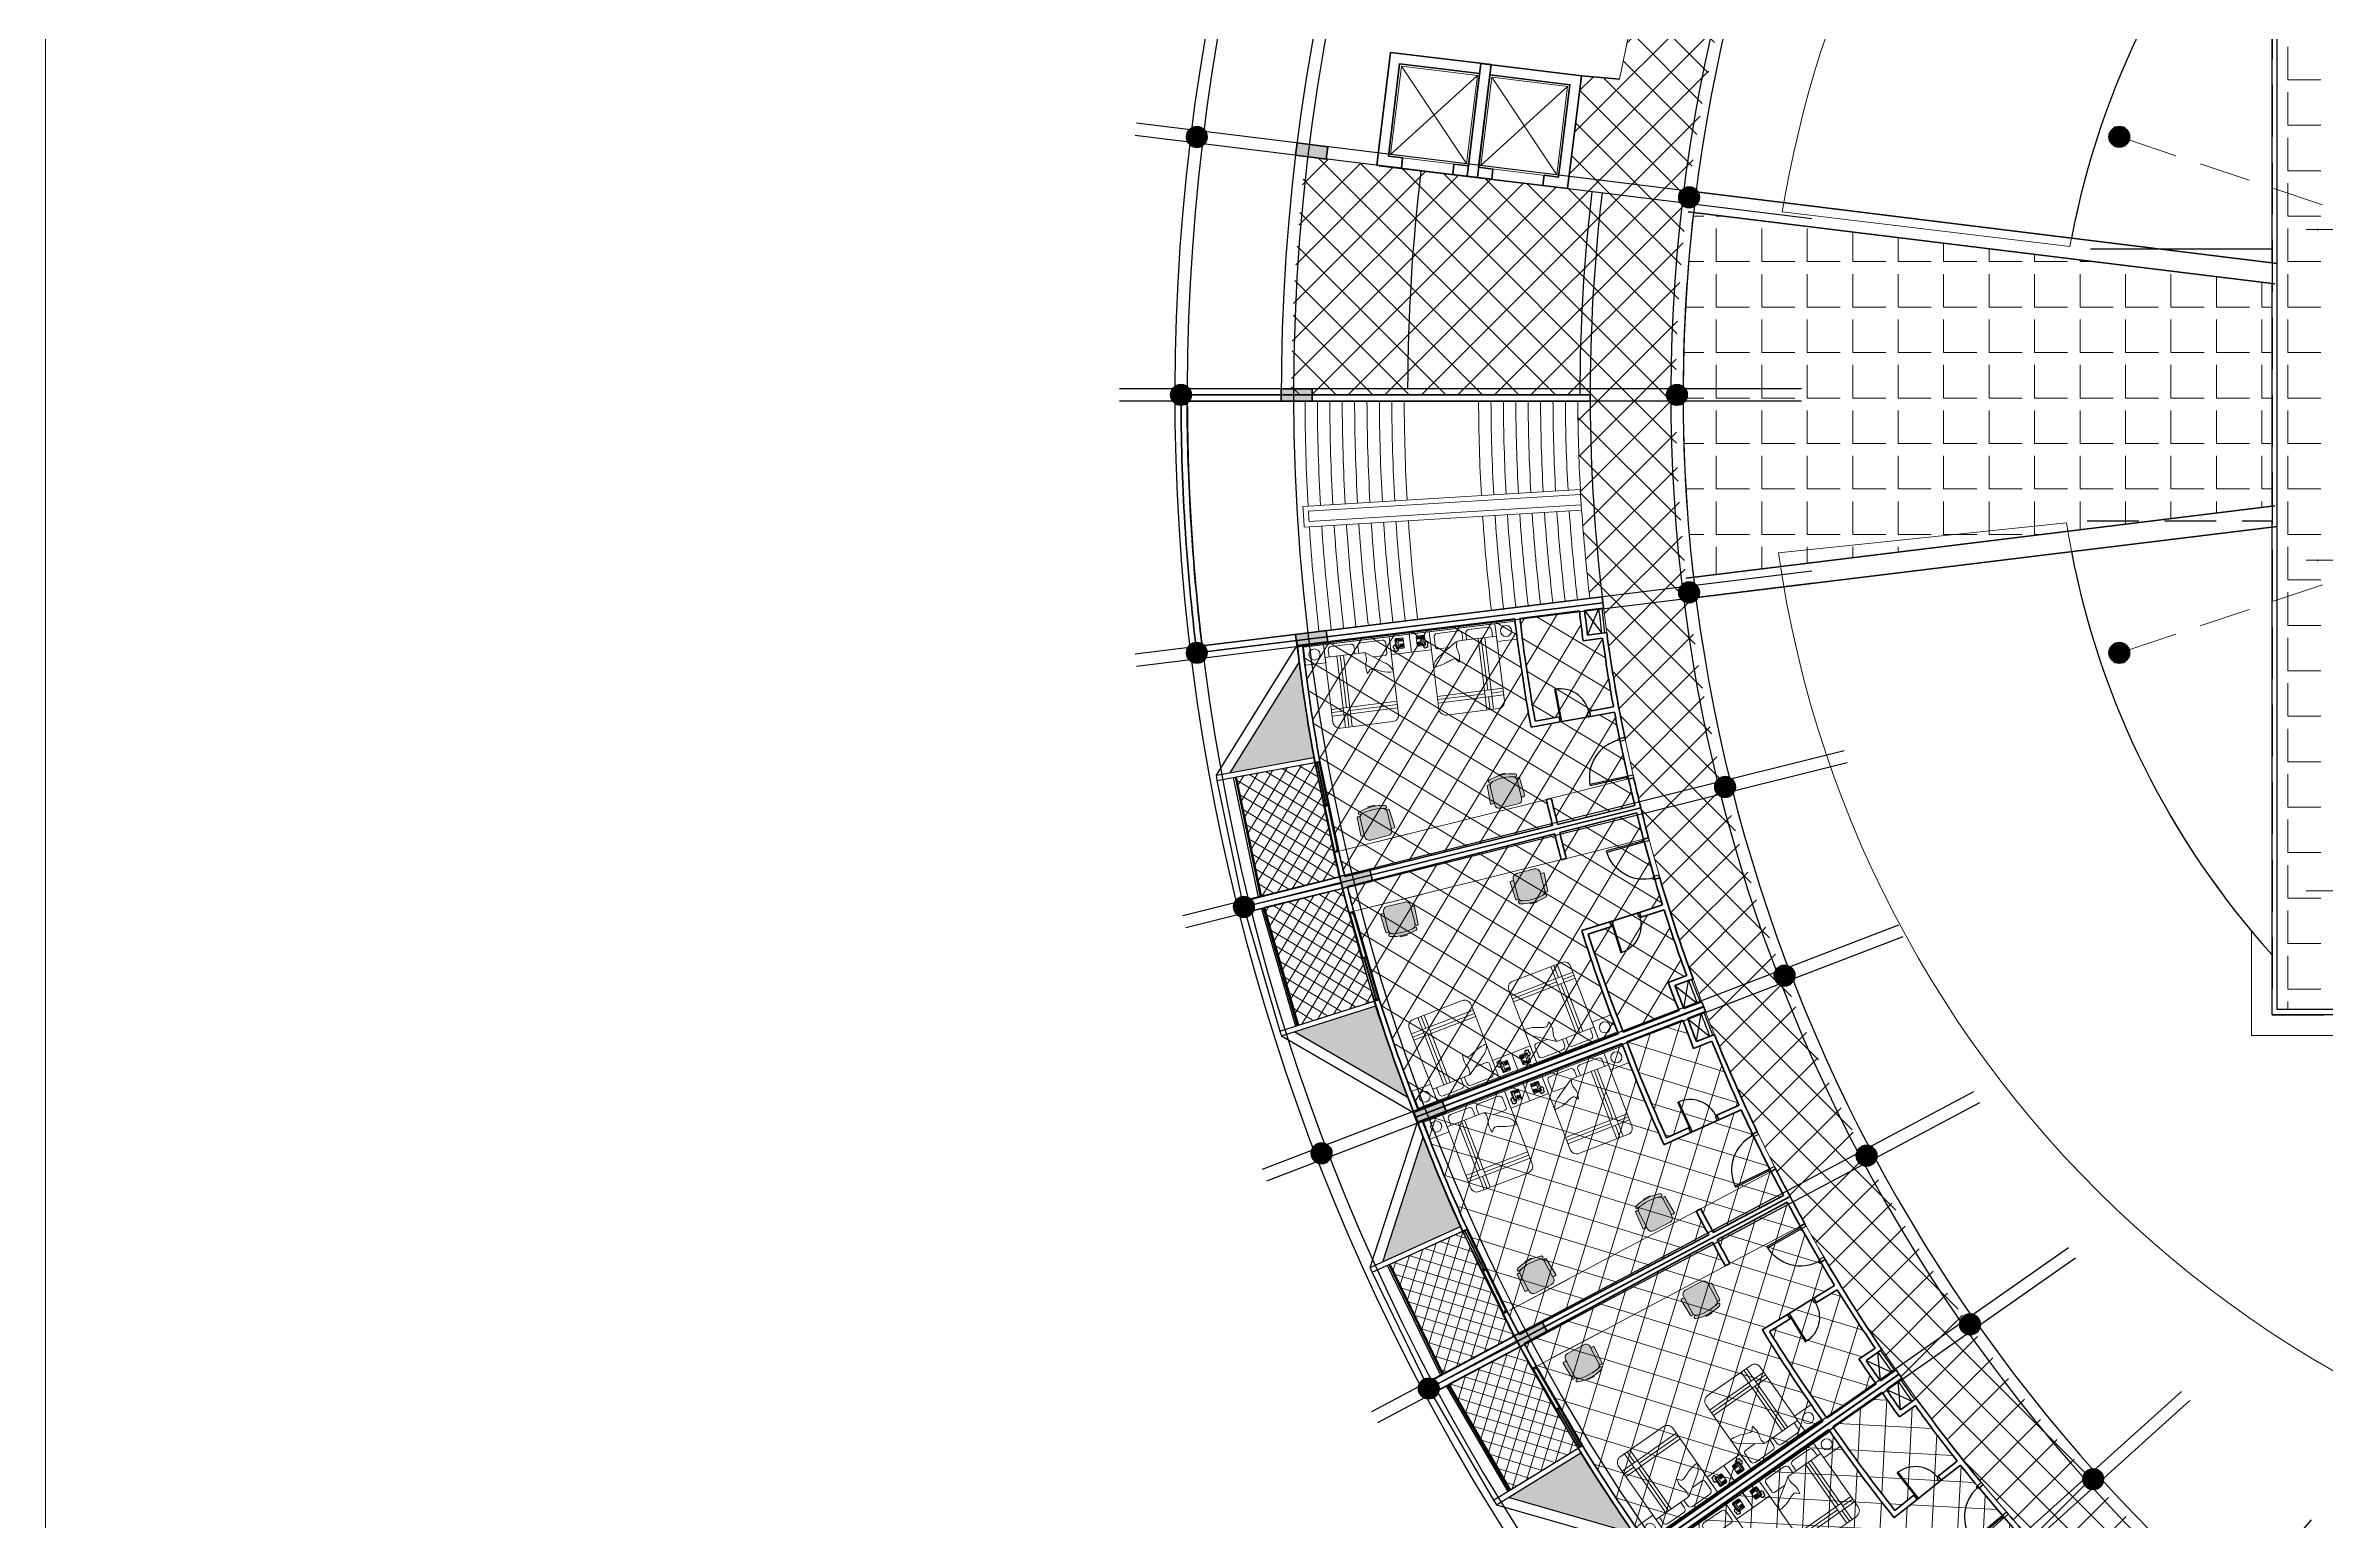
# Model space of a CAD drawing. Header units: inches. Extents: x -1373420 to 1275728, y -1279082 to 1370051.
# Drawn here: x -51601 to -49394, y 22321 to 23749 of the extents above; entities that cross this region are included whole.
import ezdxf

# ---------------------------------------------------------------- set-up
doc = ezdxf.new("R2010")
doc.units = ezdxf.units.IN
doc.header["$LTSCALE"] = 100
doc.header["$MEASUREMENT"] = 0
doc.linetypes.add('DASHED', pattern=[0.75, 0.5, -0.25])
doc.layers.add('a Walkway', color=7, linetype='Continuous', lineweight=30, true_color=0x4b2e26)
doc.layers.add('Low Wall', color=7, linetype='Continuous', lineweight=15, true_color=0x858585)
for name, color, linetype, lineweight in [('beam', 40, 'Continuous', 15), ('Building', 250, 'Continuous', 60), ('centerline', 250, 'DASHED', 5), ('COLUMN', 1, 'Continuous', 40), ('FURNITUR', 214, 'Continuous', 18), ('FURNITURE', 64, 'Continuous', 5), ('Hatch', 213, 'Continuous', 13), ('WALL', 7, 'Continuous', 35), ('WINDOW', 5, 'Continuous', 5)]:
    doc.layers.add(name, color=color, linetype=linetype, lineweight=lineweight)
doc.layers.add('HS', color=7, linetype='Continuous')
doc.styles.add('ROMANS', font='arial.ttf')
doc.styles.get("Standard").update_dxf_attribs({"font": 'arial.ttf'})

# ---------------------------------------------------------------- blocks, each defined once
blk = doc.blocks.new('A$Cd32af88c')
at = {"layer": 'HS'}
h = blk.add_hatch(color=256, dxfattribs=at)
h.dxf.hatch_style = 1
h.paths.add_polyline_path([(0, 10, 1), (20, 10, 1)])
at = {"layer": 'COLUMN'}
blk.add_circle((10, 10), 10, dxfattribs=at)
blk = doc.blocks.new('A$C284706ac')
at = {"layer": 'COLUMN', "lineweight": 60}
h = blk.add_hatch(color=256, dxfattribs=at)
h.dxf.hatch_style = 1
h.paths.add_polyline_path([(1018.4, 1036.7), (1048.4, 1036.7), (1048.4, 1081.7), (1018.4, 1081.7)])
h.paths.add_polyline_path([(378.4, 1036.7), (408.4, 1036.7), (408.4, 1081.7), (378.4, 1081.7)])
h.paths.add_polyline_path([(698.4, 1036.7), (728.4, 1036.7), (728.4, 1081.7), (698.4, 1081.7)])
h.paths.add_polyline_path([(58.4, 1036.7), (88.4, 1036.7), (88.4, 1081.7), (58.4, 1081.7)])
h.paths.add_polyline_path([(1018.4, 726.7), (1048.4, 726.7), (1048.4, 751.7), (1018.4, 751.7)])
h.paths.add_polyline_path([(58.4, 726.7), (88.4, 726.7), (88.4, 751.7), (58.4, 751.7)])
h.paths.add_polyline_path([(58.4, 406.7), (88.4, 406.7), (88.4, 431.7), (58.4, 431.7)])
h.paths.add_polyline_path([(1018.4, 406.7), (1048.4, 406.7), (1048.4, 431.7), (1018.4, 431.7)])
h.paths.add_polyline_path([(698.4, 121.7), (728.4, 121.7), (728.4, 76.7), (698.4, 76.7)])
h.paths.add_polyline_path([(1018.4, 121.7), (1048.4, 121.7), (1048.4, 76.7), (1018.4, 76.7)])
h.paths.add_polyline_path([(378.4, 121.7), (408.4, 121.7), (408.4, 76.7), (378.4, 76.7)])
h.paths.add_polyline_path([(58.4, 121.7), (88.4, 121.7), (88.4, 76.7), (58.4, 76.7)])
for p, q in [((58.4, 726.7), (88.4, 751.7)), ((1018.4, 751.7), (1048.4, 726.7))]:
    blk.add_line(p, q)
for p in [(-2.7, 739.2), (-2.7, 419.2)]:
    blk.add_point(p)
at = {"layer": 'beam', "lineweight": 25}
for p, q in [((58.4, 1061.7), (1048.4, 1061.7)), ((58.4, 1061.7), (58.4, 96.7)), ((1048.4, 1061.7), (1048.4, 96.7)), ((88.4, 1036.7), (378.4, 1036.7)), ((88.4, 1036.7), (88.4, 751.7)), ((378.4, 1036.7), (378.4, 751.7)), ((408.4, 1036.7), (408.4, 751.7)), ((408.4, 1036.7), (698.4, 1036.7)), ((698.4, 1036.7), (698.4, 751.7)), ((728.4, 1036.7), (728.4, 751.7)), ((728.4, 1036.7), (1018.4, 1036.7)), ((1018.4, 1036.7), (1018.4, 751.7)), ((88.4, 751.7), (378.4, 751.7)), ((408.4, 751.7), (698.4, 751.7)), ((728.4, 751.7), (1018.4, 751.7)), ((88.4, 726.7), (378.4, 726.7)), ((88.4, 726.7), (88.4, 431.7)), ((378.4, 726.7), (378.4, 431.7)), ((408.4, 726.7), (408.4, 431.7)), ((408.4, 726.7), (698.4, 726.7)), ((698.4, 726.7), (698.4, 431.7)), ((728.4, 726.7), (728.4, 431.7)), ((728.4, 726.7), (1018.4, 726.7)), ((1018.4, 726.7), (1018.4, 431.7)), ((88.4, 431.7), (378.4, 431.7)), ((408.4, 431.7), (698.4, 431.7)), ((728.4, 431.7), (1018.4, 431.7)), ((88.4, 406.7), (378.4, 406.7)), ((88.4, 406.7), (88.4, 121.7)), ((378.4, 406.7), (378.4, 121.7)), ((408.4, 406.7), (408.4, 121.7)), ((408.4, 406.7), (698.4, 406.7)), ((698.4, 406.7), (698.4, 121.7)), ((728.4, 406.7), (728.4, 121.7)), ((728.4, 406.7), (1018.4, 406.7)), ((1018.4, 406.7), (1018.4, 121.7)), ((88.4, 121.7), (378.4, 121.7)), ((408.4, 121.7), (698.4, 121.7)), ((728.4, 121.7), (1018.4, 121.7)), ((58.4, 96.7), (1048.4, 96.7))]:
    blk.add_line(p, q, dxfattribs=at)
for points in [[(58.4, 121.7), (58.4, 1036.7)], [(88.4, 1036.7), (88.4, 751.7)], [(378.4, 751.7), (378.4, 1036.7)], [(408.4, 1036.7), (408.4, 751.7)], [(698.4, 751.7), (698.4, 1036.7)], [(728.4, 1036.7), (728.4, 751.7)], [(1018.4, 751.7), (1018.4, 1036.7), (1048.4, 1036.7), (1048.4, 121.7)], [(88.4, 751.7), (378.4, 751.7)], [(408.4, 751.7), (698.4, 751.7)], [(728.4, 751.7), (1018.4, 751.7)], [(88.4, 726.7), (88.4, 431.7)], [(378.4, 726.7), (88.4, 726.7)], [(378.4, 431.7), (378.4, 726.7)], [(408.4, 726.7), (408.4, 431.7)], [(698.4, 726.7), (408.4, 726.7)], [(698.4, 431.7), (698.4, 726.7)], [(1018.4, 726.7), (728.4, 726.7)], [(728.4, 726.7), (728.4, 431.7)], [(1018.4, 431.7), (1018.4, 726.7)], [(88.4, 431.7), (378.4, 431.7)], [(408.4, 431.7), (698.4, 431.7)], [(728.4, 431.7), (1018.4, 431.7)], [(88.4, 406.7), (88.4, 121.7)], [(378.4, 406.7), (88.4, 406.7)], [(378.4, 121.7), (378.4, 406.7)], [(408.4, 406.7), (408.4, 121.7)], [(698.4, 406.7), (408.4, 406.7)], [(698.4, 121.7), (698.4, 406.7)], [(728.4, 406.7), (728.4, 121.7)], [(1018.4, 406.7), (728.4, 406.7)], [(1018.4, 121.7), (1018.4, 406.7)]]:
    blk.add_lwpolyline(points, dxfattribs=at)
at = {"layer": 'centerline'}
for p, q in [((393.4, 1059.2), (303.6, 1327.1)), ((713.4, 1059.2), (803.2, 1327.1)), ((73.4, 1153.7), (73.4, 4.7)), ((393.4, 1153.7), (393.4, 4.7)), ((713.4, 1153.7), (713.4, 4.7)), ((1033.4, 1153.7), (1033.4, 4.7)), ((-13.6, 1059.2), (1120.4, 1059.2)), ((73.4, 739.2), (-194.5, 829)), ((1033.4, 739.2), (1301.3, 829)), ((-13.6, 739.2), (1120.4, 739.2)), ((73.4, 419.2), (-194.5, 329.5)), ((-13.6, 419.2), (1120.4, 419.2)), ((1033.4, 419.2), (1301.3, 329.5)), ((-13.6, 99.2), (1120.4, 99.2)), ((393.4, 99.2), (303.6, -168.7)), ((713.4, 99.2), (803.2, -168.7))]:
    blk.add_line(p, q, dxfattribs=at)
for points in [[(58.4, 1036.7), (88.4, 1036.7), (88.4, 1081.7), (58.4, 1081.7)], [(378.4, 1036.7), (408.4, 1036.7), (408.4, 1081.7), (378.4, 1081.7)], [(698.4, 1036.7), (728.4, 1036.7), (728.4, 1081.7), (698.4, 1081.7)], [(1018.4, 1036.7), (1048.4, 1036.7), (1048.4, 1081.7), (1018.4, 1081.7)], [(58.4, 726.7), (88.4, 726.7), (88.4, 751.7), (58.4, 751.7)], [(1018.4, 726.7), (1048.4, 726.7), (1048.4, 751.7), (1018.4, 751.7)], [(58.4, 406.7), (88.4, 406.7), (88.4, 431.7), (58.4, 431.7)], [(1018.4, 406.7), (1048.4, 406.7), (1048.4, 431.7), (1018.4, 431.7)], [(58.4, 121.7), (88.4, 121.7), (88.4, 76.7), (58.4, 76.7)], [(378.4, 121.7), (408.4, 121.7), (408.4, 76.7), (378.4, 76.7)], [(698.4, 121.7), (728.4, 121.7), (728.4, 76.7), (698.4, 76.7)], [(1018.4, 121.7), (1048.4, 121.7), (1048.4, 76.7), (1018.4, 76.7)]]:
    blk.add_lwpolyline(points, close=True, dxfattribs=at)
at = {"lineweight": 60, "xscale": -1}
for p, rotation in [((313.6, 1337.1), 90), ((-204.5, 339.5), 180), ((793.2, -178.7), 270)]:
    blk.add_blockref('A$Cd32af88c', p, dxfattribs=dict(at, rotation=rotation))
at = {"lineweight": 60}
for p, rotation in [((793.2, 1337.1), 270), ((1311.3, 339.5), 180), ((313.6, -178.7), 90.00000000000001)]:
    blk.add_blockref('A$Cd32af88c', p, dxfattribs=dict(at, rotation=rotation))
blk.add_blockref('A$Cd32af88c', (-204.5, 819), dxfattribs=at)
at = {"lineweight": 60, "xscale": -1}
blk.add_blockref('A$Cd32af88c', (1311.3, 819), dxfattribs=at)
blk = doc.blocks.new('A$C2b1145ed')
h = blk.add_hatch(color=256)
h.dxf.hatch_style = 1
h.paths.add_polyline_path([(152.1, 2086.2), (150.6, 2074.3), (120.8, 2078), (122.3, 2089.9)])
h = blk.add_hatch(color=256)
h.dxf.hatch_style = 1
h.paths.add_polyline_path([(137, 1840.1), (137, 1852.1), (107, 1852.1), (107, 1840.1)])
h = blk.add_hatch(color=256)
h.dxf.hatch_style = 1
h.paths.add_polyline_path([(152.1, 1606), (150.6, 1617.9), (120.8, 1614.2), (122.3, 1602.3)])
h = blk.add_hatch(color=256)
h.dxf.hatch_style = 1
h.paths.add_polyline_path([(195.5, 1375.5), (192.6, 1387.1), (163.5, 1379.8), (166.4, 1368.2)])
h = blk.add_hatch(color=256)
h.dxf.hatch_style = 1
h.paths.add_polyline_path([(266.8, 1151.9), (262.5, 1163.1), (234.5, 1152.4), (238.8, 1141.2)])
h = blk.add_hatch(color=256)
h.dxf.hatch_style = 1
h.paths.add_polyline_path([(364.7, 938.8), (359.1, 949.3), (332.6, 935.3), (338.2, 924.7)])
at = {"layer": 'Hatch', "lineweight": 5, "true_color": 0x636466}
h = blk.add_hatch(dxfattribs=at)
h.set_pattern_fill('ANSI37', color=251, scale=200)
edge = h.paths.add_edge_path()
edge.add_line((1180.8, 3147.3), (1134.4, 3216.1))
edge.add_arc((2058.4, 1846.2), 1652.5, 123.9995, 169.3844)
edge.add_line((434.2, 2150.6), (433.6, 2150.7))
edge.add_line((433.6, 2150.7), (397.5, 2155))
edge.add_line((397.5, 2155), (384.1, 2045.8))
edge.add_line((384.1, 2045.8), (130.7, 2076.8))
edge.add_arc((2058.5, 1846.1), 1941.5, 173.1771, 180)
edge.add_line((117, 1846.1), (405.9, 1846.1))
edge.add_line((405.9, 1846.1), (405.9, 1840.1))
edge.add_line((405.9, 1840.1), (393.9, 1840.1))
edge.add_arc((2058.5, 1846.1), 1664.5, 180.2065, 183.1533)
edge.add_line((396.4, 1754.6), (397.7, 1734.4))
edge.add_arc((2058.5, 1846.1), 1664.5, 183.8467, 186.7935)
edge.add_line((405.6, 1649.2), (417.5, 1650.7))
edge.add_line((417.5, 1650.7), (418.3, 1644.7))
edge.add_line((418.3, 1644.7), (418.2, 1644.7))
edge.add_arc((2058.5, 1846.1), 1652.5, 187, 236)
edge.add_line((1134.4, 476.1), (1180.8, 544.9))
edge.add_arc((2058.5, 1846.1), 1569.5, 124, 236, ccw=False)
for p, q in [((397.5, 2155), (434.4, 2151.6)), ((384.1, 2045.8), (201.8, 2067.9))]:
    blk.add_line(p, q)
at = {"layer": 'beam', "lineweight": 25}
for p, q in [((620.4, 2016.6), (-34.5, 2097.1)), ((621.9, 2028.5), (-33.1, 2109)), ((610.4, 1852.1), (-49.5, 1852.1)), ((610.4, 1840.1), (-49.5, 1840.1)), ((620.4, 1675.6), (-34.5, 1595.2)), ((621.9, 1663.7), (-33.1, 1583.3)), ((651.9, 1501.6), (11.7, 1342)), ((654.8, 1490), (14.6, 1330.3)), ((704.4, 1332.8), (88.4, 1096.3)), ((708.7, 1321.6), (92.7, 1085.1)), ((777.1, 1171.6), (194.4, 861.8)), ((782.7, 1161), (200.1, 851.2)), ((868.8, 1020.4), (328.3, 642)), ((875.7, 1010.6), (335.2, 632.1)), ((978.3, 881.6), (487.9, 440.1)), ((986.3, 872.7), (496, 431.2)), ((1103.9, 757.2), (671, 259.2))]:
    blk.add_line(p, q, dxfattribs=at)
for radius, start, end in [(2054.5, 115.8327, 236.1673), (2042.5, 115.8317, 236.1683), (1951.5, 115.7817, 180.1762), (1939.5, 115.7817, 186.8227), (1574.5, 115.7817, 236.2183), (1562.5, 115.78, 236.22), (1829.2, 173.1964, 179.8036), (1662.5, 173.2068, 180), (1652.5, 173.208, 187.208), (1951.5, 186.8238, 236.2183), (1939.5, 186.8227, 236.2183)]:
    blk.add_arc((2058.5, 1846.1), radius, start, end, dxfattribs=at)
at = {"layer": 'COLUMN', "lineweight": 60}
for p, q in [((224.5, 2075.5), (223.3, 2065.5)), ((274.2, 2069.4), (273, 2059.5)), ((311.9, 2064.7), (310.7, 2054.8)), ((361.5, 2058.7), (360.3, 2048.7))]:
    blk.add_line(p, q, dxfattribs=at)
for points in [[(273, 2059.5), (296.8, 2056.5), (310.2, 2165.7), (212.9, 2177.6), (199.5, 2068.5), (223.3, 2065.5)], [(360.3, 2048.7), (384.1, 2045.8), (397.5, 2155), (300.3, 2166.9), (286.9, 2057.7), (310.7, 2054.8)]]:
    blk.add_lwpolyline(points, dxfattribs=at)
at = {"layer": 'COLUMN', "lineweight": 60, "flags": 128}
for points in [[(221.6, 2166.5), (299, 2157), (288.1, 2067.7), (274.2, 2069.4), (273, 2059.5), (296.8, 2056.5), (310.2, 2165.7), (212.9, 2177.6), (199.5, 2068.5), (223.3, 2065.5), (224.5, 2075.5), (210.7, 2077.2)], [(309, 2155.8), (386.4, 2146.3), (375.4, 2056.9), (361.5, 2058.7), (360.3, 2048.7), (384.1, 2045.8), (397.5, 2155), (300.3, 2166.9), (286.9, 2057.7), (310.7, 2054.8), (311.9, 2064.7), (298, 2066.5)]]:
    blk.add_lwpolyline(points, close=True, dxfattribs=at)
at = {"layer": 'COLUMN'}
for points in [[(152.1, 2086.2), (150.6, 2074.3), (120.8, 2078), (122.3, 2089.9)], [(137, 1840.1), (137, 1852.1), (107, 1852.1), (107, 1840.1)], [(152.1, 1606), (150.6, 1617.9), (120.8, 1614.2), (122.3, 1602.3)], [(195.5, 1375.5), (192.6, 1387.1), (163.5, 1379.8), (166.4, 1368.2)], [(266.8, 1151.9), (262.5, 1163.1), (234.5, 1152.4), (238.8, 1141.2)], [(364.7, 938.8), (359.1, 949.3), (332.6, 935.3), (338.2, 924.7)]]:
    blk.add_lwpolyline(points, close=True, dxfattribs=at)
at = {"layer": 'WALL', "lineweight": 20}
for p, q in [((223.4, 2164.3), (286.3, 2069.9)), ((212.9, 2078.9), (296.8, 2155.3)), ((300.2, 2068.2), (384.2, 2144.5)), ((310.7, 2153.6), (373.7, 2059.2)), ((128, 1738.1), (396.4, 1754.6)), ((133.2, 1733.4), (396.8, 1749.6)), ((396.4, 1754.6), (397.7, 1734.6)), ((129.2, 1718.1), (397.7, 1734.6)), ((133.8, 1723.4), (397.4, 1739.6))]:
    blk.add_line(p, q, dxfattribs=at)
at = {"layer": 'WALL'}
blk.add_line((417.5, 1650.7), (418.3, 1644.7), dxfattribs=at)
at = {"layer": 'WALL', "lineweight": 20}
for points in [[(210.7, 2077.2), (288.1, 2067.7), (299, 2157), (221.6, 2166.5)], [(212.9, 2078.9), (286.3, 2069.9), (296.8, 2155.3), (223.4, 2164.3)], [(298, 2066.5), (375.4, 2056.9), (386.4, 2146.3), (309, 2155.8)], [(300.2, 2068.2), (373.7, 2059.2), (384.2, 2144.5), (310.7, 2153.6)]]:
    blk.add_lwpolyline(points, close=True, dxfattribs=at)
at = {"layer": 'WALL'}
blk.add_lwpolyline([(417.5, 1650.7), (30.4, 1603.2, -0.029083), (15.9, 1840.1), (405.9, 1840.1), (405.9, 1840.1), (405.9, 1846.1), (10, 1846.1, 0.030901), (25.3, 1596.5), (418.3, 1644.7)], format="xyb", dxfattribs=at)
at = {"layer": 'WALL', "lineweight": 20}
for radius, start, end in [(1652.5, 124, 169.3463), (1928.5, 180.208, 183.2029), (1916.5, 180.208, 183.201), (1904.5, 180.208, 183.1992), (1892.5, 180.208, 183.1973), (1880.5, 180.208, 183.1953), (1868.5, 180.208, 183.1934), (1856.5, 180.208, 183.1914), (1844.5, 180.208, 183.1894), (1832.5, 180.208, 183.1873), (1760.5, 180.208, 183.1723), (1748.5, 180.208, 183.1723), (1736.5, 180.208, 183.1701), (1724.5, 180.208, 183.1678), (1712.5, 180.208, 183.1654), (1700.5, 180.208, 183.1631), (1688.5, 180.208, 183.1607), (1676.5, 180.208, 183.1582), (1664.5, 180.208, 183.1558), (1652.5, 179.792, 180.208), (1933.5, 183.2037, 183.7963), (1928.5, 183.3515, 183.6485), (1868.5, 183.8066, 186.792), (1856.5, 183.8086, 186.792), (1844.5, 183.8106, 186.792), (1832.5, 183.8127, 186.792), (1760.5, 183.8277, 186.792), (1748.5, 183.8277, 186.792), (1736.5, 183.8299, 186.792), (1724.5, 183.8322, 186.792), (1712.5, 183.8346, 186.792), (1700.5, 183.8369, 186.792), (1688.5, 183.8393, 186.792), (1676.5, 183.8418, 186.792), (1664.5, 183.8442, 186.792), (1928.5, 183.7971, 186.792), (1916.5, 183.799, 186.792), (1904.5, 183.8008, 186.792), (1892.5, 183.8027, 186.792), (1880.5, 183.8047, 186.792), (1652.5, 186.792, 236.22)]:
    blk.add_arc((2058.5, 1846.1), radius, start, end, dxfattribs=at)
at = {"lineweight": 60, "xscale": -1}
for p, rotation in [((16.6, 2106.9), 173), ((494.4, 2049.4), 165.9999999999886)]:
    blk.add_blockref('A$Cd32af88c', p, dxfattribs=dict(at, rotation=rotation))
at = {"lineweight": 60}
for p in [(0, 1836.1), (480, 1836.1)]:
    blk.add_blockref('A$Cd32af88c', p, dxfattribs=at)
for p, rotation in [((493, 1643.8), 6.999999999999978), ((16.6, 1585.3), 6.999999999999978), ((529.3, 1454.5), 13.99999999999984), ((63.6, 1338.4), 13.99999999999984), ((588.4, 1271.1), 20.99999999999971), ((140.3, 1099.1), 20.99999999999971), ((669.4, 1096.2), 27.99999999999963), ((771.2, 932.5), 34.99999999999965), ((245.6, 870.9), 27.99999999999963), ((892.1, 782.5), 41.99999999999952)]:
    blk.add_blockref('A$Cd32af88c', p, dxfattribs=dict(at, rotation=rotation))
blk = doc.blocks.new('Bed-King Size')
at = {"linetype": 'Continuous', "ltscale": 60}
for p, q in [((-29, -17.5), (-29, -8)), ((-26.9, -19.7), (-15.4, -19.7)), ((-9, -15.4), (-26.7, -27.4)), ((-25.8, -4.7), (-5.1, -4.7)), ((31, -14.5), (-5.8, -14.5)), ((-1.8, -8), (-1.8, -14.5)), ((1.9, -14.5), (1.9, -8)), ((5.1, -4.7), (23.8, -4.7)), ((27.1, -8), (27.1, -14.5))]:
    blk.add_line(p, q, dxfattribs=at)
at = {"linetype": 'Continuous', "lineweight": 0, "ltscale": 60}
for p, q in [((13, -14.5), (13, -84.2)), ((16.2, -14.5), (16.2, -65.2)), ((19.5, -14.5), (19.5, -84.2)), ((-33, -65.2), (31, -65.2)), ((-33, -68.4), (13, -68.4)), ((-33, -71.7), (31, -71.7)), ((16.2, -71.7), (16.2, -84.2)), ((19.5, -68.4), (31, -68.4))]:
    blk.add_line(p, q, dxfattribs=at)
at = {"linetype": 'Continuous'}
blk.add_lwpolyline([(-52.6, -2.2), (-52.6, -2.2), (-52.6, 0), (50.6, 0), (50.6, -2.2)], close=True, dxfattribs=at)
at = {"linetype": 'Continuous', "ltscale": 3}
for points in [[(-52.6, -19.7), (-52.6, -2.2), (-33, -2.2), (-33, -19.7)], [(50.6, -19.7), (50.6, -2.2), (31, -2.2), (31, -19.7)]]:
    blk.add_lwpolyline(points, close=True, dxfattribs=at)
at = {"ltscale": 2}
blk.add_lwpolyline([(31, -77.6), (31, -2.2), (-33, -2.2), (-33, -77.6, 0.414214), (-26.5, -84.2), (24.5, -84.2, 0.414214)], format="xyb", close=True, dxfattribs=at)
at = {"linetype": 'Continuous', "ltscale": 60}
for centre, radius, start, end in [((-25.8, -8), 3.27, 89.9995, 179.9995), ((-26.9, -17.5), 2.18, 179.9995, 270.0029), ((-5.8, -21), 6.54, 90.0024, 120.1005), ((-5.1, -8), 3.27, 359.9995, 89.9995), ((5.1, -8), 3.27, 89.9995, 179.9995), ((23.8, -8), 3.27, 359.9995, 89.9995)]:
    blk.add_arc(centre, radius, start, end, dxfattribs=at)
blk.add_arc((-18.3, -39.9), 15.1, 124.1111, 167.4379)
for points, knots in [([(-7.9, -35), (-7.2, -32.1), (-6.2, -27.2), (-9.4, -20.7), (-8.2, -16.7), (-7.6, -14.8)], [0, 0, 0, 0, 7.85872, 13.459598, 18.862681, 18.862681, 18.862681, 18.862681]), ([(-33, -36.6), (-29.4, -36.3), (-21.6, -35.6), (-11.3, -29.1), (-9.4, -33.6), (-7.9, -35)], [0, 0, 0, 0, 10.191994, 21.8947, 27.267662, 27.267662, 27.267662, 27.267662])]:
    blk.add_open_spline(points, degree=3, knots=knots)
blk = doc.blocks.new('telephone set')
at = {"layer": 'FURNITUR', "linetype": 'Continuous'}
for p, q in [((-3.2, 0), (3.2, 0)), ((-4.2, -6.4), (-4, -6.4)), ((-4.2, -6.6), (-4, -6.6)), ((-4, -9.2), (-4, -0.8)), ((-3.5, -0.5), (-3.5, -2.5)), ((-3.2, -1.8), (-3.2, -2.5)), ((-3.2, -8.2), (-3.2, -7.5)), ((3.2, -10), (-3.2, -10)), ((-3, -2.8), (-2.8, -2.8)), ((-3, -3), (-2.8, -3)), ((-3, -7.2), (-2.8, -7.2)), ((-2.8, -1.8), (-2.8, -8.2)), ((-1.2, -8.2), (-1.2, -1.8)), ((-1.2, -2.8), (-1, -2.8)), ((-1.2, -3), (-1, -3)), ((-1.2, -7.2), (-1, -7.2)), ((-0.8, -2.5), (-0.8, -1.8)), ((-0.8, -7.5), (-0.8, -8.2)), ((-0.5, -2.5), (-0.5, -0.5)), ((3.5, -1), (0, -1)), ((0, -1), (0, -3)), ((3.5, -1.5), (0, -1.5)), ((3.5, -2), (0, -2)), ((3.5, -2.5), (0, -2.5)), ((3.5, -3), (0, -3)), ((0.2, -6.8), (0.2, -7.5)), ((0.2, -7.6), (0.2, -8.2)), ((0.2, -8.3), (0.2, -9)), ((1, -9), (0.2, -9)), ((0.2, -6), (0.2, -6.7)), ((1, -6), (0.2, -6)), ((1, -6.7), (0.2, -6.7)), ((1, -6.8), (0.2, -6.8)), ((1, -7.5), (0.2, -7.5)), ((1, -7.6), (0.2, -7.6)), ((1, -8.2), (0.2, -8.2)), ((1, -8.3), (0.2, -8.3)), ((1, -6), (1, -6.7)), ((1, -6.8), (1, -7.5)), ((1, -7.6), (1, -8.2)), ((1, -8.3), (1, -9)), ((1.1, -6), (1.1, -6.7)), ((1.7, -6), (1.1, -6)), ((1.7, -6.7), (1.1, -6.7)), ((1.1, -6.8), (1.1, -7.5)), ((1.7, -6.8), (1.1, -6.8)), ((1.7, -7.5), (1.1, -7.5)), ((1.1, -7.6), (1.1, -8.2)), ((1.7, -7.6), (1.1, -7.6)), ((1.7, -8.2), (1.1, -8.2)), ((1.1, -8.3), (1.1, -9)), ((1.7, -8.3), (1.1, -8.3)), ((1.7, -9), (1.1, -9)), ((1.7, -6), (1.7, -6.7)), ((1.7, -6.8), (1.7, -7.5)), ((1.7, -7.6), (1.7, -8.2)), ((1.7, -8.3), (1.7, -9)), ((2.5, -6), (1.8, -6)), ((1.8, -6), (1.8, -6.7)), ((2.5, -6.7), (1.8, -6.7)), ((2.5, -6.8), (1.8, -6.8)), ((1.8, -6.8), (1.8, -7.5)), ((2.5, -7.5), (1.8, -7.5)), ((1.8, -7.6), (1.8, -8.2)), ((2.5, -7.6), (1.8, -7.6)), ((2.5, -8.2), (1.8, -8.2)), ((1.8, -8.3), (1.8, -9)), ((2.5, -8.3), (1.8, -8.3)), ((2.5, -9), (1.8, -9)), ((2.5, -6), (2.5, -6.7)), ((2.5, -6.8), (2.5, -7.5)), ((2.5, -7.6), (2.5, -8.2)), ((2.5, -8.3), (2.5, -9)), ((3.2, -6), (2.6, -6)), ((2.6, -6), (2.6, -6.7)), ((3.2, -6.7), (2.6, -6.7)), ((3.2, -6.8), (2.6, -6.8)), ((2.6, -6.8), (2.6, -7.5)), ((3.2, -7.5), (2.6, -7.5)), ((2.6, -7.6), (2.6, -8.2)), ((3.2, -7.6), (2.6, -7.6)), ((3.2, -8.2), (2.6, -8.2)), ((2.6, -8.3), (2.6, -9)), ((3.2, -8.3), (2.6, -8.3)), ((3.2, -9), (2.6, -9)), ((3.2, -6), (3.2, -6.7)), ((3.2, -6.8), (3.2, -7.5)), ((3.2, -7.6), (3.2, -8.2)), ((3.2, -8.3), (3.2, -9)), ((3.5, -3), (3.5, -1)), ((4, -0.8), (4, -9.2))]:
    blk.add_line(p, q, dxfattribs=at)
for points in [[(-2.1, -9), (-2.1, -9.9)], [(-1.9, -9), (-1.9, -9.9)]]:
    blk.add_lwpolyline(points, dxfattribs=at)
for centre, radius, start, end in [((-3.2, -0.8), 0.75, 90, 180), ((3.2, -0.8), 0.75, 0, 90), ((-3.2, -9.2), 0.75, 180, 270), ((-3, -2.5), 0.5, 180, 270), ((-2, -1.8), 1.25, 0, 180), ((-3, -2.5), 0.25, 180, 270), ((-3, -7.5), 0.25, 90, 180), ((-2, -8.2), 1.25, 180, 0), ((-2, -1.8), 0.75, 0, 180), ((-2, -8.2), 0.75, 180, 0), ((-1, -2.5), 0.25, 270, 0), ((-1, -2.5), 0.5, 270, 0), ((-1, -7.5), 0.25, 0, 90), ((3.2, -9.2), 0.75, 270, 0)]:
    blk.add_arc(centre, radius, start, end, dxfattribs=at)
for points in [[(-3.9, -12.5), (-4.1, -12.3), (-4.1, -12.1), (-3.9, -12), (-4, -12.2), (-4.4, -12.2), (-4.4, -11.9), (-4.2, -11.8), (-4.3, -12), (-4.5, -12), (-4.7, -11.8), (-4.7, -11.6), (-4.6, -11.8), (-4.8, -12.1), (-5.1, -11.8), (-5, -11.6), (-5, -11.8), (-5.2, -12), (-5.5, -11.8), (-5.5, -11.6), (-5.4, -11.8), (-5.6, -12), (-5.9, -11.7), (-5.7, -11.6), (-5.6, -11.5), (-5.6, -11.8), (-6.1, -11.5), (-5.8, -11.2), (-5.7, -11.3), (-5.8, -11.4), (-6.1, -11.1), (-5.8, -10.9), (-5.6, -11), (-5.8, -11), (-6, -10.8), (-5.8, -10.5), (-5.6, -10.6), (-5.8, -10.6), (-6.1, -10.4), (-5.8, -10.1), (-5.6, -10.2), (-5.8, -10.2), (-5.9, -10), (-5.7, -9.7), (-5.6, -9.8), (-5.7, -9.9), (-6, -9.7), (-5.8, -9.4), (-5.6, -9.4), (-5.8, -9.5), (-6.1, -9.3), (-6, -9.1), (-5.8, -9), (-5.9, -9.1), (-6.3, -9.1), (-6.3, -8.8), (-6.1, -8.7), (-6.2, -8.9), (-6.5, -8.7), (-6.4, -8.4), (-6.2, -8.4), (-6.4, -8.5), (-6.7, -8.3), (-6.4, -8), (-6.2, -8.1), (-6.5, -8.2), (-6.7, -7.9), (-6.5, -7.7), (-6.3, -7.7), (-6.2, -7.8), (-6.4, -7.8), (-6.4, -7.4), (-6.1, -7.4), (-6, -7.5), (-6.2, -7.4), (-6.2, -7.1), (-5.9, -7), (-5.8, -7.2), (-6, -7.1), (-6, -6.8), (-5.8, -6.7), (-5.6, -6.8), (-5.6, -6.9), (-5.7, -6.8), (-5.7, -6.5), (-5.4, -6.5), (-5.3, -6.7), (-5.5, -6.6), (-5.5, -6.2), (-5.2, -6.2), (-5.1, -6.3), (-5.1, -6.5), (-5.2, -6.4), (-5.1, -6), (-4.8, -6.1), (-4.8, -6.4), (-4.9, -6.5), (-4.9, -6.3), (-4.7, -6.1), (-4.5, -6.2), (-4.5, -6.5), (-4.7, -6.6), (-4.6, -6.4), (-4.2, -6.4), (-4.2, -6.6)], [(-2.1, -9.9), (-1.8, -9.9), (-1.7, -10.2), (-1.9, -10.3), (-2.1, -10.3), (-2.1, -10.2), (-1.9, -10.3), (-1.9, -10.6), (-2.1, -10.7), (-2.3, -10.6), (-2.2, -10.6), (-2, -10.8), (-2.1, -11), (-2.3, -11.1), (-2.4, -11), (-2.3, -10.9), (-2, -11.2), (-2.3, -11.4), (-2.5, -11.3), (-2.5, -11.1), (-2.4, -11.3), (-2.4, -11.5), (-2.6, -11.6), (-2.8, -11.5), (-2.6, -11.5), (-2.5, -11.8), (-2.5, -11.9), (-2.7, -12), (-2.9, -11.8), (-2.7, -11.9), (-2.7, -12.2), (-2.9, -12.3), (-3.1, -12.2), (-3.1, -12.1), (-2.9, -12.2), (-2.9, -12.5), (-3.2, -12.6), (-3.4, -12.3), (-3.3, -12.1), (-3.3, -12.4), (-3.4, -12.5), (-3.6, -12.5), (-3.8, -12.3), (-3.7, -12.1), (-3.6, -12.3), (-3.9, -12.5)]]:
    blk.add_spline(points, degree=3, dxfattribs=at)
at = {"layer": 'FURNITUR', "attachment_point": 1, "style": 'ROMANS'}
for s, insert, char_height, width in [('{\\fSwis721 BlkCn BT|b0|i0|c0|p34;DHAKA PHONE}', (0.4, -3.1), 0.35, 3.255), ('*', (0.5, -8.6), 0.5, 0.0469), ('#', (1.9, -8.4), 0.5, 0.0469), ('{\\fSwis721 LtCn BT|b0|i0|c0|p34;T\\H0.6667x;one}', (2.6, -6.2), 0.297, 0.0464), ('{\\fSwis721 Cn BT|b0|i0|c0|p34;H\\H0.6667x;old}', (2.7, -7), 0.297, 0.528), ('{\\fSwis721 Cn BT|b0|i0|c0|p34;RD}', (2.7, -7.8), 0.3, 0.583), ('{\\fSwis721 Cn BT|b0|i0|c0|p34;SP}', (2.7, -8.5), 0.3, 0.583)]:
    blk.add_mtext(s, dxfattribs=dict(at, insert=insert, char_height=char_height, width=width))
at = {"layer": 'FURNITUR', "char_height": 0.5, "width": 0.0469, "attachment_point": 1}
for s, insert in [('1', (0.5, -6.2)), ('4', (0.5, -6.9)), ('7', (0.5, -7.7)), ('2', (1.3, -6.2)), ('5', (1.3, -6.9)), ('8', (1.3, -7.7)), ('0', (1.3, -8.4)), ('3', (2, -6.2)), ('6', (2, -6.9)), ('9', (2, -7.7))]:
    blk.add_mtext(s, dxfattribs=dict(at, insert=insert))
blk = doc.blocks.new('CSB-19')
at = {"true_color": 0xffffff}
h = blk.add_hatch(color=7, dxfattribs=at)
h.dxf.hatch_style = 1
h.paths.add_polyline_path([(-166, 452, 0.351448), (-225, 378), (-225, 108), (-225, 75, 0.414214), (-150, 0), (150, 0, 0.414214), (225, 75), (225, 113), (225, 378, 0.351448), (166, 452, 0.109909)])
h.paths.add_polyline_path([(-225, 408, 0.384412), (-269, 408), (-285, 108, 0.414214), (-275, 98, 0.139954), (-235, 98, 0.414214), (-225, 108)])
h.paths.add_polyline_path([(225, 108, 0.414214), (235, 98, 0.139954), (275, 98, 0.414214), (285, 108), (269, 408, 0.389518), (225, 408)])
h.paths.add_polyline_path([(220, 438, 0.642592), (220, 488, 0.146506), (-220, 488, 0.625022), (-220, 438, -0.146506)])
h.paths.add_polyline_path([(-58, 534), (-58, 518, -0.037771), (58, 518), (58, 534)])
at = {"lineweight": 5}
for p, q in [((-285, 108), (-269, 408)), ((-225, 108), (-225, 408)), ((-58, 518), (-58, 534)), ((-58, 534), (58, 534)), ((58, 518), (58, 534)), ((225, 108), (225, 408)), ((285, 108), (269, 408)), ((-225, 113), (-225, 75)), ((-150, 0), (150, 0)), ((225, 113), (225, 75))]:
    blk.add_line(p, q, dxfattribs=at)
for centre, radius, start, end in [((-247, 384), 32.5, 47.7249, 131.8343), ((-207, 463), 27.8, 115.9875, 244.0125), ((-150, 378), 75, 102.5443, 180), ((0, -246), 766, 73.3302, 106.6698), ((0, -296), 766, 73.3302, 106.6698), ((150, 378), 75, 0, 77.4557), ((208, 463), 27.5, 294.5511, 65.4489), ((247, 384), 32.2, 47.9528, 133.0799), ((-275, 108), 10, 180, 270), ((-255, 169), 72.9, 254.066, 285.934), ((-235, 108), 10, 270, 0), ((-150, 75), 75, 180, 270), ((150, 75), 75, 270, 0), ((235, 108), 10, 180, 270), ((255, 169), 72.9, 254.066, 285.934), ((275, 108), 10, 270, 0)]:
    blk.add_arc(centre, radius, start, end, dxfattribs=at)
blk = doc.blocks.new('A$C616cdf56')
at = {"true_color": 0x539a19}
h = blk.add_hatch(color=74, dxfattribs=at)
h.dxf.hatch_style = 1
h.paths.add_polyline_path([(36.1, 240.7), (-54.9, 152.6), (27.3, 147.4, -0.013668)])
at = {"lineweight": 15}
h = blk.add_hatch(dxfattribs=at)
h.set_pattern_fill('ANSI37', color=256, scale=86)
h.paths.add_polyline_path([(-54.3, 29), (-49.8, 147.3), (27, 142.4), (23.6, 29.2)])
at = {"layer": 'Hatch', "true_color": 0xf6cf51}
h = blk.add_hatch(dxfattribs=at)
h.set_pattern_fill('ANSI37', color=53, scale=200)
h.paths.add_polyline_path([(320.2, 119.7), (296.7, 121.2), (266.8, 123.1), (238.4, 124.9, -0.01766), (248.5, 230.4), (43, 255.7, 0.016703), (32, 142.1), (28.7, 53.5, 0.003664), (28.6, 28.5), (235.6, 27.5, -0.004323), (235.7, 53.5), (240.7, 53.4, 0.004331), (240.6, 27.5), (317.6, 27.2, -0.004632), (317.7, 53.5), (318.9, 93.7, -0.004591)])
h.paths.add_polyline_path([(326.4, 191.7), (307.5, 193.8, -0.005067), (311, 222.8), (253.4, 229.8, 0.016834), (243.7, 129.6), (267.1, 128.1), (266.8, 123.1), (296.7, 121.2), (297, 126.2), (320.5, 124.7, -0.011849)])
at = {"lineweight": 30}
for p, q in [((-68.4, 153.5), (37.9, 256.3)), ((-54.9, 152.6), (36.1, 240.7))]:
    blk.add_line(p, q, dxfattribs=at)
at = {"lineweight": 25}
for p, q in [((268, 127), (269.7, 155)), ((268.7, 123), (270.7, 154.9)), ((268.7, 123), (266.7, 123.1)), ((268, 128), (267, 128.1)), ((269, 127), (268, 127)), ((294.6, 121.3), (294.9, 125.3)), ((296.6, 121.2), (294.6, 121.3)), ((295.9, 125.3), (294.9, 125.3)), ((295.9, 125.3), (296, 126.3)), ((297, 126.2), (296, 126.3)), ((297, 126.2), (296.6, 121.2)), ((317.2, 93.7), (323.9, 93.5)), ((317.2, 93.7), (317.2, 92.3)), ((318.5, 92.3), (317.2, 92.3)), ((318.5, 92.3), (318.4, 90.9)), ((323.8, 90.8), (318.4, 90.9)), ((323.9, 93.5), (323.8, 90.8)), ((322.9, 56.1), (280.2, 57.3)), ((317.5, 55), (280.2, 55.9)), ((316.2, 55), (316.1, 53.7)), ((317.5, 56.3), (317.5, 55)), ((322.9, 56.1), (322.8, 53.5))]:
    blk.add_line(p, q, dxfattribs=at)
for p, q in [((-73.4, 28.9), (-68.8, 148.5)), ((-57.3, 29), (-52.8, 147.5)), ((-54.3, 28.8), (-49.8, 147.3))]:
    blk.add_line(p, q)
blk.add_lwpolyline([(-54.3, 29), (-49.8, 147.3), (27, 142.4), (23.6, 29.2)], close=True)
for centre, radius, start, end in [((268, 127), 28, 356.3466, 86.3466), ((317.5, 55), 37.3, 88.4742, 178.4742)]:
    blk.add_arc(centre, radius, start, end, dxfattribs=at)
at = {"layer": 'Building', "lineweight": 60}
for p, q in [((37.9, 256.3), (248.5, 230.4)), ((335, 224.8), (38.7, 261.2)), ((253.4, 229.8), (311, 222.8)), ((316, 222.1), (334.4, 219.9)), ((307.5, 193.8), (326.4, 191.7)), ((313, 198.2), (331.6, 196.1)), ((27, 142.4), (32, 142.1)), ((266.8, 123.1), (238.3, 124.9)), ((267.1, 128.1), (243.7, 129.6)), ((267.1, 128.1), (266.8, 123.1)), ((297, 126.2), (296.7, 121.2)), ((320.2, 119.7), (296.7, 121.2)), ((320.5, 124.7), (297, 126.2)), ((318.9, 93.7), (323.9, 93.5)), ((28.7, 53.5), (23.7, 53.5)), ((235.7, 53.5), (240.7, 53.4)), ((317.7, 53.4), (322.8, 53.5)), ((23.6, 23.5), (322.6, 23.5)), ((28.6, 28.5), (235.6, 27.5)), ((240.6, 27.5), (317.6, 27.2))]:
    blk.add_line(p, q, dxfattribs=at)
at = {"layer": 'Building', "lineweight": 25}
for p, q in [((316, 222.1), (326.9, 196.6)), ((313, 198.2), (329.9, 220.4)), ((-68.8, 148.5), (-68.4, 153.5)), ((-68.8, 148.5), (32, 142.1)), ((-68.4, 153.5), (27.3, 147.4)), ((-73.4, 28.9), (23.6, 29.2)), ((-73.4, 23.5), (-73.4, 28.9)), ((-73.4, 28.9), (-73.4, 28.9)), ((-73.4, 23.5), (23.6, 24.1))]:
    blk.add_line(p, q, dxfattribs=at)
at = {"layer": 'Building'}
for p, q in [((28.7, 53.5), (32, 142.1)), ((296.7, 121.2), (266.8, 123.1)), ((318.9, 93.7), (317.7, 53.5))]:
    blk.add_line(p, q, dxfattribs=at)
at = {"layer": 'Building', "lineweight": 60, "flags": 128}
for points in [[(27, 142.4, -0.017427), (38.7, 261.2)], [(32, 142.1, -0.016703), (43, 255.7)], [(238.4, 124.9, -0.017667), (248.5, 230.5)], [(243.7, 129.6, -0.016834), (253.4, 229.8)], [(307.5, 193.8, -0.005067), (311, 222.8, -0.005067)], [(313, 198.2, -0.004204), (316, 222.1, -0.004204)], [(334.4, 219.9, -0.000837), (335, 224.8)], [(320.5, 124.7, -0.011849), (326.4, 191.7, -0.011849)], [(323.9, 93.5, -0.017238), (331.6, 196.1)], [(318.9, 93.7, -0.004591), (320.2, 119.7)], [(23.6, 23.5, -0.004384), (23.7, 53.5, -0.003655)], [(28.6, 28.5, -0.003664), (28.7, 53.5, -0.003664)], [(235.6, 27.5, -0.004323), (235.7, 53.5, -0.004323)], [(240.6, 27.5, -0.004331), (240.7, 53.4, -0.004331)], [(317.6, 27.2, -0.004632), (317.7, 53.5, -0.004632)], [(322.6, 23.5, -0.005023), (322.8, 53.5, -0.005023)]]:
    blk.add_lwpolyline(points, format="xyb", dxfattribs=at)
at = {"layer": 'Building', "lineweight": 25, "flags": 128}
for points in [[(326.9, 196.6, -0.004225), (329.9, 220.4)], [(329.9, 196.3, -0.004225), (332.9, 220, -0.004225)]]:
    blk.add_lwpolyline(points, format="xyb", dxfattribs=at)
at = {"layer": 'FURNITUR'}
for p, q in [((238.8, 53.5), (30.6, 53.5)), ((317.8, 53.5), (235.7, 53.5))]:
    blk.add_line(p, q, dxfattribs=at)
for centre in [(52, 244), (237.4, 221.2)]:
    blk.add_circle(centre, 5.37, dxfattribs=at)
at = {"layer": 'FURNITURE', "linetype": 'Continuous', "ltscale": 60}
blk.add_line((43.9, 53.5), (97.1, 53.5), dxfattribs=at)
at = {"layer": 'Low Wall'}
blk.add_lwpolyline([(23.7, 53.7), (28.7, 53.5), (32, 142.1), (27, 142.3)], close=True, dxfattribs=at)
at = {"layer": 'WINDOW', "lineweight": 20}
for p, q in [((-55.8, 28.9), (-51.3, 147.4)), ((-55.3, 28.9), (-50.8, 147.4))]:
    blk.add_line(p, q, dxfattribs=at)
at = {"layer": 'WINDOW'}
for p, q in [((27, 142.3), (23.7, 53.7)), ((32, 142.1), (28.7, 53.5))]:
    blk.add_line(p, q, dxfattribs=at)
for points in [[(25.1, 53.9), (24, 53.9), (24, 54.4), (23.7, 54.4), (27, 141.6), (27.2, 141.5), (27.2, 142), (28.4, 142)], [(28.6, 142), (30.2, 141.9), (30.2, 141.4), (30.5, 141.4), (30.5, 141.9), (31, 141.9), (31, 141.9), (31, 141.9), (31, 142.2), (27, 142.3), (27, 141.6), (27.2, 141.5), (27.2, 142), (28.4, 142), (28.3, 141.5), (28.6, 141.5), (28.6, 142), (30.2, 141.9)], [(30.5, 141.9), (31, 141.9), (31, 141.9), (31, 141.9), (27.7, 53.8), (27.7, 53.8), (27.7, 53.8), (27.2, 53.8)], [(25.3, 53.9), (27, 53.8), (27, 54.3), (27.2, 54.3), (27.2, 53.8), (27.7, 53.8), (27.7, 53.8), (27.7, 53.8), (27.7, 53.5), (23.7, 53.7), (23.7, 54.4), (24, 54.4), (24, 53.9), (25.1, 53.9), (25.1, 54.4), (25.3, 54.4), (25.3, 53.9), (27, 53.8)], [(27, 53.8), (25.3, 53.9)]]:
    blk.add_lwpolyline(points, dxfattribs=at)
for points in [[(27.1, 100.3), (28.1, 100.3), (29.6, 140.5), (28.6, 140.5)], [(29.6, 140.5), (28.6, 140.5), (28.6, 142), (29.6, 142)], [(29.4, 140.6), (28.7, 140.6), (28.7, 141.9), (29.5, 141.8)], [(25.6, 98.9), (26.6, 98.8), (25, 55.4), (24, 55.4)], [(27, 99.8), (26.9, 99.1), (26.9, 99.1), (26.9, 99), (26.9, 99), (26.9, 98.8), (26.8, 98.8), (26.8, 99), (26.6, 99), (26.6, 98.8), (25.6, 98.9), (25.7, 100.4), (26.7, 100.3), (26.6, 99.3), (26.8, 99.3), (26.9, 99.8)], [(26.6, 100.2), (25.8, 100.3), (25.8, 99), (26.5, 99)], [(26.7, 99.3), (26.7, 100.1), (26.8, 100.1), (26.8, 100.2), (26.7, 100.2), (26.7, 100.3), (26.9, 100.3), (26.9, 100.2), (27.1, 100.2), (27.1, 100.3), (28.1, 100.3), (28, 98.8), (27, 98.8), (27, 99.8), (26.9, 99.8), (26.8, 99.3)], [(27.9, 100.2), (27.2, 100.2), (27.1, 99), (27.9, 98.9)], [(28.2, 100.3), (28.4, 100.3), (28.4, 100.2), (28.3, 100.2), (28.2, 98.9), (28.3, 98.9), (28.3, 98.8), (28.1, 98.8)], [(28.6, 100.2), (28.3, 100.2), (28.2, 98.9), (28.5, 98.9)], [(28.6, 100.2), (28.5, 100.2), (28.5, 100.3), (28.7, 100.3), (28.6, 98.8), (28.4, 98.8), (28.4, 98.9), (28.5, 98.9)], [(25, 55.4), (24, 55.4), (24, 53.9), (25, 53.9)], [(24.9, 55.3), (24.1, 55.3), (24.1, 54), (24.8, 54)], [(26.5, 53.8), (26.7, 53.8), (26.7, 53.9), (26.6, 53.9), (26.6, 55.2), (26.7, 55.2), (26.7, 55.3), (26.5, 55.3)], [(26.9, 53.9), (26.6, 53.9), (26.6, 55.2), (26.9, 55.2)], [(26.9, 53.9), (26.8, 53.9), (26.8, 53.8), (27, 53.8), (27, 55.3), (26.8, 55.3), (26.8, 55.2), (26.9, 55.2)]]:
    blk.add_lwpolyline(points, close=True, dxfattribs=at)
for points, const_width in [([(29.1, 140.5), (27.6, 100.3)], 0.125), ([(24.5, 55.4), (26.1, 98.9)], 0.125), ([(26.8, 55.2), (28.4, 98.9)], 0.1)]:
    blk.add_lwpolyline(points, dxfattribs=dict(at, const_width=const_width))
for points in [[(29, 140.3), (28.9, 140.3, -0.232478), (28.9, 140.3), (28.8, 140.5), (29, 140.5)], [(29, 140.3), (28.9, 140.3, -0.232478), (28.9, 140.3), (28.8, 140.5), (29, 140.5)], [(29.1, 140.3), (29.1, 140.3, 0.232478), (29.2, 140.3), (29.3, 140.5), (29.1, 140.5)], [(29.1, 140.3), (29.1, 140.3, 0.232478), (29.2, 140.3), (29.3, 140.4), (29.1, 140.5)], [(26.1, 98.7), (26, 98.7, -0.232478), (26, 98.7), (25.9, 98.9), (26.1, 98.9)], [(26, 98.7), (26, 98.7, -0.232478), (26, 98.7), (25.9, 98.9), (26, 98.9)], [(26.2, 98.7), (26.2, 98.7, 0.232478), (26.2, 98.7), (26.4, 98.9), (26.2, 98.9)], [(26.2, 98.7), (26.2, 98.7, 0.232478), (26.2, 98.7), (26.4, 98.8), (26.2, 98.8)], [(27.5, 100.5), (27.5, 100.5, 0.232478), (27.4, 100.5), (27.3, 100.3), (27.5, 100.3)], [(27.5, 100.5), (27.5, 100.5, 0.232478), (27.5, 100.5), (27.3, 100.3), (27.5, 100.3)], [(27.6, 100.5), (27.7, 100.5, -0.232478), (27.7, 100.5), (27.8, 100.3), (27.6, 100.3)], [(27.6, 100.5), (27.7, 100.5, -0.232478), (27.7, 100.5), (27.8, 100.3), (27.6, 100.3)], [(24.5, 55.6), (24.4, 55.6, 0.232478), (24.4, 55.6), (24.2, 55.4), (24.4, 55.4)], [(24.4, 55.6), (24.4, 55.6, 0.232478), (24.4, 55.6), (24.3, 55.4), (24.4, 55.4)], [(24.6, 55.6), (24.6, 55.6, -0.232478), (24.6, 55.6), (24.8, 55.4), (24.6, 55.4)], [(24.6, 55.6), (24.6, 55.6, -0.232478), (24.6, 55.6), (24.7, 55.4), (24.6, 55.4)]]:
    blk.add_lwpolyline(points, format="xyb", close=True, dxfattribs=at)
at = {"layer": 'FURNITUR', "xscale": -1}
for name, p, rotation in [('Bed-King Size', (93.8, 249.4), 352.9759126231418), ('telephone set', (155.7, 236.9), 352.975912623142)]:
    blk.add_blockref(name, p, dxfattribs=dict(at, rotation=rotation))
at = {"layer": 'FURNITUR'}
for name, p, rotation in [('Bed-King Size', (198.2, 236.6), 353.0240873768585), ('telephone set', (135.2, 239.5), 352.9759126231418)]:
    blk.add_blockref(name, p, dxfattribs=dict(at, rotation=rotation))
at = {"layer": 'FURNITUR', "xscale": 0.05952224915841776, "yscale": 0.05952224915841776, "zscale": 0.05952224915841776}
blk.add_blockref('CSB-19', (70, 56.6), dxfattribs=at)
at = {"layer": 'FURNITUR', "xscale": -0.05952224915841776, "yscale": 0.05952224915841776, "zscale": 0.05952224915841776, "rotation": 359.4818035683462}
blk.add_blockref('CSB-19', (199.4, 56), dxfattribs=at)
blk = doc.blocks.new('A$C6dcdb081')
at = {"lineweight": 15}
blk.add_lwpolyline([(1242, 3029.1, -0.03786), (1360.2, 3060.5), (1238.3, 3320.2, 0.002823), (1226.4, 3317.1, 0.294475), (434, 2442.9), (712.4, 2409.3, -0.130312), (888, 2784.6), (888, 2885.6), (989.1, 2885.6, -0.08585), (1227.5, 3023.9, -0.08585)], format="xyb", dxfattribs=at)
blk.add_lwpolyline([(989.1, 1645.6), (888, 1645.6), (888, 1746.7, -0.1366), (709.1, 2141.7), (430.3, 2112.7, 0.371818), (1501.6, 1177.1), (1501.6, 1457.1, -0.173954)], format="xyb", close=True, dxfattribs=at)

msp = doc.modelspace()

# ---------------------------------------------------------------- hatches: boundary and pattern name
at = {"layer": 'Hatch', "true_color": 0x939598}
h = msp.add_hatch(dxfattribs=at)
h.set_pattern_fill('ANGLE', color=252, scale=160)
h.set_pattern_definition([(0, (3985.2, 0), (0, 44), [32, -12]), (90, (3985.2, 0), (-44, 3e-15), [32, -12])])
h.paths.add_polyline_path([(-48251.05, 24006.12), (-49441.05, 24006.12), (-49441.05, 22816.12), (-48251.05, 22816.12)])
h.paths.add_polyline_path([(-48351.05, 22908.62), (-49341.05, 22908.62), (-49341.05, 23913.62), (-48351.05, 23913.62)], flags=16)
h = msp.add_hatch(dxfattribs=at)
h.set_pattern_fill('ANGLE', color=252, scale=160)
h.set_pattern_definition([(0, (0, 0), (0, 44), [32, -12]), (90, (0, 0), (-44, 3e-15), [32, -12])])
edge = h.paths.add_edge_path()
edge.add_line((-49446.05, 23518.87), (-50006.12, 23587.64))
edge.add_arc((-48453.6, 23411.12), 1562.53, 173.51337, 179.70572)
edge.add_arc((-50022.07, 23411.12), 10, 0, 53.37201, ccw=False)
edge.add_arc((-50022.07, 23411.12), 10, -53.37201, 0, ccw=False)
edge.add_arc((-48453.6, 23411.12), 1562.53, 180.29428, 186.48663)
edge.add_line((-50006.12, 23234.6), (-49446.05, 23303.37))
edge.add_line((-49446.05, 23303.37), (-49446.05, 23518.87))

# ---------------------------------------------------------------- linework, layer by layer
for p, q in [((-50008.7, 23608.11), (-49640.21, 23562.86)), ((-49621.83, 23552.34), (-49446.05, 23552.34)), ((-50010.69, 23213.89), (-49640.21, 23259.38))]:
    msp.add_line(p, q)
at = {"lineweight": 0}
msp.add_lwpolyline([(-51600.88, 27142.69), (-43168.33, 27142.69), (-43168.33, 21021.08), (-51600.88, 21021.08)], close=True, dxfattribs=at)
for start, end in [(137.90969, 169.1827), (190.8173, 222.09031)]:
    msp.add_arc((-48846.05, 23411.12), 808.53, start, end)
at = {"layer": 'Building', "linetype": 'DASHED', "lineweight": 25}
msp.add_line((-49625.11, 23289.27), (-49446.05, 23289.27), dxfattribs=at)
at = {"layer": 'Building', "linetype": 'DASHED', "lineweight": 25, "flags": 128}
msp.add_lwpolyline([(-49446.05, 22811.12), (-48246.05, 22811.12), (-48246.05, 24011.12), (-49446.05, 24011.12)], close=True, dxfattribs=at)
msp.add_lwpolyline([(-49446.05, 22811.12), (-48246.05, 22811.12), (-48246.05, 24011.12), (-49446.05, 24011.12)], close=True, dxfattribs=at)
at = {"layer": 'Hatch', "color": 18, "lineweight": 18, "true_color": 0x000000}
msp.add_lwpolyline([(-49446.05, 23518.87), (-50006.12, 23587.64, 0.0270258), (-50016.11, 23419.15, -0.2371826), (-50012.07, 23411.12, -0.2371826), (-50016.11, 23403.09, 0.0270258), (-50006.12, 23234.6), (-49446.05, 23303.37)], format="xyb", close=True, dxfattribs=at)
at = {"layer": 'WALL'}
for p, q in [((-50008.7, 23608.11), (-49441.05, 23538.41)), ((-50011.14, 23588.26), (-49443.49, 23518.56)), ((-50013.12, 23233.74), (-49443.49, 23303.68)), ((-50010.69, 23213.89), (-49441.05, 23283.83))]:
    msp.add_line(p, q, dxfattribs=at)
at = {"layer": 'WALL', "lineweight": 30}
for points in [[(-48881.24, 24011.12), (-48246.05, 24011.12), (-48246.05, 22811.12), (-49446.05, 22811.12), (-49446.05, 23289.27)], [(-49446.05, 23539.02), (-49446.05, 24011.12), (-49046.25, 24011.12)], [(-49446.05, 23303.37), (-49446.05, 23518.87)]]:
    msp.add_lwpolyline(points, dxfattribs=at)
msp.add_lwpolyline([(-49441.05, 24006.12), (-48251.05, 24006.12), (-48251.05, 22816.12), (-49441.05, 22816.12)], close=True, dxfattribs=at)
msp.add_lwpolyline([(-49441.05, 24006.12), (-48251.05, 24006.12), (-48251.05, 22816.12), (-49441.05, 22816.12)], close=True, dxfattribs=at)

# ---------------------------------------------------------------- block references
msp.add_blockref('A$C6dcdb081', (-50354.09, 21145.49))
at = {"layer": 'a Walkway'}
for p, rotation in [((-50364.32, 22910.53), 13.99999658030791), ((-50186.46, 22463.15), 27.99999658030765), ((-49905.65, 22072.09), 41.99999658030777)]:
    msp.add_blockref('A$C616cdf56', p, dxfattribs=dict(at, rotation=rotation))
at = {"layer": 'a Walkway', "xscale": -1}
for p, rotation in [((-50375.68, 22956.09), 194.0000034196918), ((-50208.5, 22504.61), 208.0000034196916)]:
    msp.add_blockref('A$C616cdf56', p, dxfattribs=dict(at, rotation=rotation))
at = {"layer": 'Building', "lineweight": 60}
msp.add_blockref('A$C2b1145ed', (-50512.06, 21565), dxfattribs=at)
at = {"layer": 'COLUMN', "lineweight": 60}
msp.add_blockref('A$C284706ac', (-49399.45, 22831.89), dxfattribs=at)
msp.add_blockref('A$C284706ac', (-49399.45, 22831.89), dxfattribs=at)

doc.saveas('drawing.dxf')
